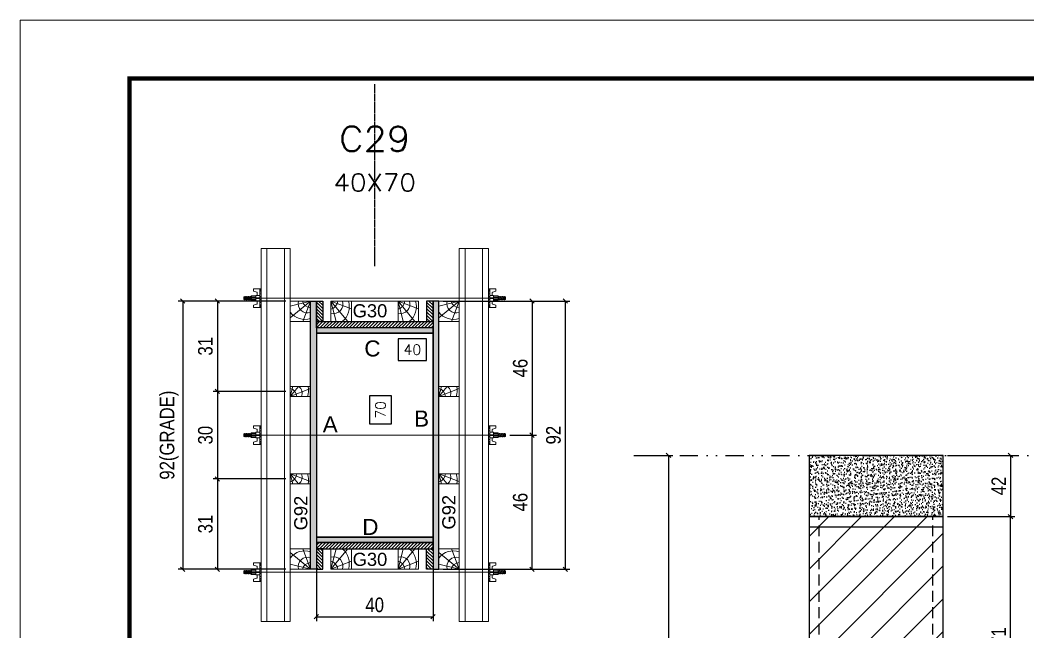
# Model space of a CAD drawing. Extents: x 2949 to 9203, y -16089 to 12527.
# Drawn here: x 6146 to 6837, y 4067 to 4487 of the extents above; entities that cross this region are included whole.
import ezdxf
from ezdxf.enums import TextEntityAlignment as Align

# ---------------------------------------------------------------- set-up
doc = ezdxf.new("R2010")
doc.units = 0
for name, pattern in [('DASHED', [0.75, 0.5, -0.25]), ('DIVIDE2', [0.625, 0.25, -0.125, 0, -0.125, 0, -0.125]), ('HIDDEN', [0.375, 0.25, -0.125])]:
    doc.linetypes.add(name, pattern=pattern)
for name, color, linetype in [('CHAPA', 1, 'Continuous'), ('COTA', 241, 'Continuous'), ('cotas', 4, 'Continuous'), ('MEIO_PONT', 93, 'Continuous'), ('Nível', 160, 'Continuous'), ('Painéis', 200, 'Continuous'), ('SARR_2.2x7', 40, 'Continuous'), ('SARRAFO', 251, 'Continuous'), ('Sarrafo de Pressão', 42, 'HIDDEN'), ('Texto de Titulo', 7, 'Continuous'), ('Texto Qtd Sarr', 242, 'Continuous'), ('TEXTO_GERAL', 7, 'Continuous')]:
    doc.layers.add(name, color=color, linetype=linetype)
for name, color, linetype, lineweight in [('Folhas', 255, 'Continuous', 9), ('Hachura', 251, 'Continuous', 9), ('Madeira', 126, 'Continuous', 18), ('Perfil Metálico', 224, 'Continuous', 18), ('SARRAFO DE PRESSAO', 251, 'DASHED', 9), ('Texto Seção', 7, 'Continuous', 15)]:
    doc.layers.add(name, color=color, linetype=linetype, lineweight=lineweight)
doc.styles.add('ARIAL', font='arial.ttf')
doc.styles.add('COTA TECNICA', font='techl___.ttf', dxfattribs={"height": 10})
doc.styles.add('COTA TECNICA 2X', font='techl___.ttf', dxfattribs={"height": 10})
doc.styles.add('ROMANS', font='romans.shx')
doc.styles.add('SANSSERIF', font='sas_____.pfb')
doc.dimstyles.new('PAINEL', dxfattribs={"dimtxt": 10, "dimasz": 3, "dimexe": 3, "dimexo": 3, "dimgap": 3, "dimtad": 1, "dimdec": 1, "dimzin": 12, "dimdsep": 46, "dimtxsty": 'COTA TECNICA', "dimblk1": 'OBLIQUE', "dimblk2": 'OBLIQUE', "dimsah": 1, "dimcen": 0.9, "dimclrd": 4, "dimclre": 4, "dimclrt": 240, "dimadec": 1, "dimazin": 3, "dimtfac": 1, "dimtdec": 1, "dimtmove": 0, "dimatfit": 3, "dimfxl": 1, "dimtolj": 1, "dimtzin": 12, "dimarcsym": 0})
doc.dimstyles.new('SECAO PILAR', dxfattribs={"dimtxt": 10, "dimasz": 3, "dimexe": 3, "dimexo": 3, "dimgap": 3, "dimtad": 1, "dimdec": 1, "dimlfac": 0.5, "dimzin": 12, "dimdsep": 46, "dimtxsty": 'COTA TECNICA 2X', "dimblk1": 'OBLIQUE', "dimblk2": 'OBLIQUE', "dimsah": 1, "dimcen": 0.9, "dimclrd": 256, "dimclre": 256, "dimclrt": 256, "dimadec": 1, "dimazin": 3, "dimtfac": 1, "dimtdec": 1, "dimtmove": 0, "dimatfit": 3, "dimfxl": 1, "dimtolj": 1, "dimtzin": 12, "dimarcsym": 0})
doc.dimstyles.new('SECÇÃO 2', dxfattribs={"dimtxt": 7, "dimasz": 6, "dimexe": 0.18, "dimexo": 2, "dimgap": -4, "dimtad": 3, "dimdec": 1, "dimlfac": 0.5, "dimzin": 12, "dimdsep": 46, "dimtxsty": 'ROMANS', "dimblk": 'ARCHTICK', "dimcen": 0.09, "dimse1": 1, "dimse2": 1, "dimsd1": 1, "dimsd2": 1, "dimclrd": 180, "dimclre": 5, "dimclrt": 1, "dimadec": 0, "dimazin": 3, "dimtfac": 1, "dimtdec": 1, "dimtofl": 0, "dimtmove": 0, "dimatfit": 3, "dimldrblk": 'ARCHTICK', "dimfxl": 1, "dimtolj": 1, "dimtzin": 0, "dimarcsym": 0})

# ---------------------------------------------------------------- blocks, each defined once
blk = doc.blocks.new('9999999999')
at = {"layer": 'Folhas'}
blk.add_lwpolyline([(98138.98, 34190.21), (99623.98, 34190.21), (99623.98, 35240.21), (98138.98, 35240.21)], close=True, dxfattribs=at)
at = {"layer": 'Folhas', "color": 30, "const_width": 3}
blk.add_lwpolyline([(98213.98, 34230.21), (99583.98, 34230.21), (99583.98, 35200.21), (98213.98, 35200.21)], close=True, dxfattribs=at)
blk = doc.blocks.new('*D1139')
at = {"layer": 'COTA', "color": 180, "lineweight": -2, "transparency": 16777216}
for p, q in [((6400.84, 4228.92), (6385.84, 4228.92)), ((6385.84, 4228.92), (6385.84, 4209.59)), ((6400.84, 4209.59), (6400.84, 4228.92)), ((6385.84, 4209.59), (6400.84, 4209.59))]:
    blk.add_line(p, q, dxfattribs=at)
at = {"layer": 'Defpoints', "color": 0, "transparency": 16777216}
for p in [(6349.33, 4271.89), (6349.33, 4131.89), (6404.84, 4131.89)]:
    blk.add_point(p, dxfattribs=at)
at = {"layer": 'COTA', "color": 1, "transparency": 16777216, "insert": (6393.34, 4219.26), "char_height": 7, "attachment_point": 5, "rotation": 90, "style": 'ROMANS'}
blk.add_mtext('\\A1;70', dxfattribs=at)
blk = doc.blocks.new('_ArchTick')
at = {"color": 0, "linetype": 'ByBlock', "const_width": 0.15}
blk.add_lwpolyline([(-0.5, -0.5), (0.5, 0.5)], dxfattribs=at)
blk = doc.blocks.new('_Oblique')
at = {"color": 0, "linetype": 'ByBlock', "lineweight": -2}
blk.add_line((-0.5, -0.5), (0.5, 0.5), dxfattribs=at)
blk = doc.blocks.new('*D1140')
at = {"layer": 'COTA', "lineweight": -2, "transparency": 16777216}
for p, q in [((6436.33, 4293.89), (6523.1, 4293.89)), ((6520.1, 4293.89), (6520.1, 4109.89)), ((6436.33, 4109.89), (6523.1, 4109.89))]:
    blk.add_line(p, q, dxfattribs=at)
at = {"layer": 'Defpoints', "color": 0, "transparency": 16777216}
for p in [(6433.33, 4293.89), (6433.33, 4109.89), (6520.1, 4109.89)]:
    blk.add_point(p, dxfattribs=at)
at = {"layer": 'COTA', "lineweight": -2, "transparency": 16777216, "xscale": 3, "yscale": 3, "zscale": 3}
for p, rotation in [((6520.1, 4293.89), 90), ((6520.1, 4109.89), 270)]:
    blk.add_blockref('_Oblique', p, dxfattribs=dict(at, rotation=rotation))
at = {"layer": 'COTA', "transparency": 16777216, "insert": (6512.02, 4201.89), "char_height": 10, "attachment_point": 5, "rotation": 90, "style": 'COTA TECNICA 2X'}
blk.add_mtext('\\A1;92', dxfattribs=at)
blk = doc.blocks.new('*D1141')
at = {"layer": 'COTA', "lineweight": -2, "transparency": 16777216}
for p, q in [((6470.33, 4293.89), (6500.33, 4293.89)), ((6497.33, 4293.89), (6497.33, 4201.89)), ((6482.13, 4201.89), (6500.33, 4201.89))]:
    blk.add_line(p, q, dxfattribs=at)
at = {"layer": 'Defpoints', "color": 0, "transparency": 16777216}
for p in [(6467.33, 4293.89), (6479.13, 4201.89), (6497.33, 4201.89)]:
    blk.add_point(p, dxfattribs=at)
at = {"layer": 'COTA', "lineweight": -2, "transparency": 16777216, "xscale": 3, "yscale": 3, "zscale": 3}
for p, rotation in [((6497.33, 4293.89), 90), ((6497.33, 4201.89), 270)]:
    blk.add_blockref('_Oblique', p, dxfattribs=dict(at, rotation=rotation))
at = {"layer": 'COTA', "transparency": 16777216, "insert": (6489.23, 4247.89), "char_height": 10, "attachment_point": 5, "rotation": 90, "style": 'COTA TECNICA 2X'}
blk.add_mtext('\\A1;46', dxfattribs=at)
blk = doc.blocks.new('*D1142')
at = {"layer": 'COTA', "lineweight": -2, "transparency": 16777216}
for p, q in [((6482.13, 4201.89), (6500.33, 4201.89)), ((6497.33, 4109.89), (6497.33, 4201.89)), ((6470.33, 4109.89), (6500.33, 4109.89))]:
    blk.add_line(p, q, dxfattribs=at)
at = {"layer": 'Defpoints', "color": 0, "transparency": 16777216}
for p in [(6479.13, 4201.89), (6497.33, 4201.89), (6467.33, 4109.89)]:
    blk.add_point(p, dxfattribs=at)
at = {"layer": 'COTA', "lineweight": -2, "transparency": 16777216, "xscale": 3, "yscale": 3, "zscale": 3}
for p, rotation in [((6497.33, 4201.89), 90), ((6497.33, 4109.89), 270)]:
    blk.add_blockref('_Oblique', p, dxfattribs=dict(at, rotation=rotation))
at = {"layer": 'COTA', "transparency": 16777216, "insert": (6489.23, 4155.89), "char_height": 10, "attachment_point": 5, "rotation": 90, "style": 'COTA TECNICA 2X'}
blk.add_mtext('\\A1;46', dxfattribs=at)
blk = doc.blocks.new('*D1143')
at = {"layer": 'COTA', "color": 180, "lineweight": -2, "transparency": 16777216}
for p, q in [((6424.83, 4268.09), (6405.5, 4268.09)), ((6405.5, 4268.09), (6405.5, 4253.09)), ((6424.83, 4253.09), (6424.83, 4268.09)), ((6405.5, 4253.09), (6424.83, 4253.09))]:
    blk.add_line(p, q, dxfattribs=at)
at = {"layer": 'Defpoints', "color": 0, "transparency": 16777216}
for p in [(6349.33, 4271.89), (6429.33, 4271.89), (6429.33, 4249.09)]:
    blk.add_point(p, dxfattribs=at)
at = {"layer": 'COTA', "color": 1, "transparency": 16777216, "insert": (6415.16, 4260.59), "char_height": 7, "attachment_point": 5, "style": 'ROMANS'}
blk.add_mtext('\\A1;40', dxfattribs=at)
blk = doc.blocks.new('titulo1')
at = {"layer": 'Defpoints', "color": 252, "linetype": 'HIDDEN', "ltscale": 2}
blk.add_line((0, 0), (0, 125), dxfattribs=at)
at = {"layer": 'Defpoints', "style": 'ROMANS', "oblique": 15}
blk.add_attdef('FOLHA', text='', height=10, dxfattribs=at).set_placement((0, 15.58), align=Align.MIDDLE_CENTER)
at = {"layer": 'Texto Qtd Sarr', "color": 3, "style": 'ROMANS', "oblique": 15}
for tag, height, p in [('TITULO', 17, (0, 71.45)), ('SEÇÃO', 12, (0, 41.55))]:
    blk.add_attdef(tag, text='', height=height, dxfattribs=at).set_placement(p, align=Align.MIDDLE_CENTER)
blk = doc.blocks.new('PONTALETE')
at = {"layer": 'Madeira'}
for q in [(2.71, 7), (7, 5.76), (7, 1.74)]:
    blk.add_line((0, 0), q, dxfattribs=at)
blk.add_lwpolyline([(0, 0), (7, 0), (7, 7), (0, 7)], close=True, dxfattribs=at)
for centre, radius, start, end in [((2.04, 0.06), 6.23, 37.2818, 109.0913), ((1.09, 0.9), 3.19, 343.603, 109.9847), ((-0.21, -0.78), 3.09, 14.6322, 86.0383)]:
    blk.add_arc(centre, radius, start, end, dxfattribs=at)
blk = doc.blocks.new('*D1144')
at = {"layer": 'COTA', "lineweight": -2, "transparency": 16777216}
for p, q in [((6328.33, 4293.89), (6254.55, 4293.89)), ((6257.55, 4293.89), (6257.55, 4109.89)), ((6328.33, 4109.89), (6254.55, 4109.89))]:
    blk.add_line(p, q, dxfattribs=at)
at = {"layer": 'Defpoints', "color": 0, "transparency": 16777216}
for p in [(6331.33, 4293.89), (6257.55, 4109.89), (6331.33, 4109.89)]:
    blk.add_point(p, dxfattribs=at)
at = {"layer": 'COTA', "lineweight": -2, "transparency": 16777216, "xscale": 3, "yscale": 3, "zscale": 3}
for p, rotation in [((6257.55, 4293.89), 90), ((6257.55, 4109.89), 270)]:
    blk.add_blockref('_Oblique', p, dxfattribs=dict(at, rotation=rotation))
at = {"layer": 'COTA', "transparency": 16777216, "insert": (6248.33, 4201.89), "char_height": 10, "attachment_point": 5, "rotation": 90, "style": 'COTA TECNICA 2X'}
blk.add_mtext('\\A1;92(GRADE)', dxfattribs=at)
blk = doc.blocks.new('MEIO PONTALETE')
at = {"layer": 'Madeira'}
for q in [(2.71, 7), (3.5, 2.88), (3.5, 0.87)]:
    blk.add_line((0, 0), q, dxfattribs=at)
blk.add_lwpolyline([(0, 0), (3.5, 0), (3.5, 7), (0, 7)], close=True, dxfattribs=at)
for centre, radius, start, end in [((2.04, 0.06), 6.23, 76.4499, 109.0913), ((1.09, 0.9), 3.19, 40.9063, 109.9847), ((-0.21, -0.78), 3.09, 14.6322, 86.0383)]:
    blk.add_arc(centre, radius, start, end, dxfattribs=at)
blk = doc.blocks.new('*D1145')
at = {"layer": 'COTA', "lineweight": -2, "transparency": 16777216}
for p, q in [((6328.33, 4171.89), (6278.39, 4171.89)), ((6281.39, 4171.89), (6281.39, 4109.89)), ((6328.33, 4109.89), (6278.39, 4109.89))]:
    blk.add_line(p, q, dxfattribs=at)
at = {"layer": 'Defpoints', "color": 0, "transparency": 16777216}
for p in [(6331.33, 4171.89), (6281.39, 4109.89), (6331.33, 4109.89)]:
    blk.add_point(p, dxfattribs=at)
at = {"layer": 'COTA', "lineweight": -2, "transparency": 16777216, "xscale": 3, "yscale": 3, "zscale": 3}
for p, rotation in [((6281.39, 4171.89), 90), ((6281.39, 4109.89), 270)]:
    blk.add_blockref('_Oblique', p, dxfattribs=dict(at, rotation=rotation))
at = {"layer": 'COTA', "transparency": 16777216, "insert": (6273.17, 4140.89), "char_height": 10, "attachment_point": 5, "rotation": 90, "style": 'COTA TECNICA 2X'}
blk.add_mtext('\\A1;31', dxfattribs=at)
blk = doc.blocks.new('C')
at = {"layer": 'Hachura', "color": 0}
for p, q in [((0, 3.22), (0, -3.22)), ((0.45, 3.22), (0, 3.22)), ((0.46, 3.16), (0, 3.16)), ((0.46, 3.05), (0, 3.05)), ((0.46, 2.88), (0, 2.88)), ((0, 2.75), (0, -1.16)), ((0.46, 2.65), (0, 2.65)), ((0.46, 2.23), (0, 2.23)), ((0.46, 1.51), (0, 1.51)), ((0.39, 0.49), (0.17, 0.49)), ((0.45, -3.23), (0.45, 3.22)), ((0.45, 3.22), (2.58, 3.22)), ((1.74, 0.97), (0.45, 0.97)), ((1.45, 0.1), (0.45, 0.1)), ((1.35, 1.94), (1.35, 0.96)), ((2.58, 2.39), (1.47, 2.09)), ((1.74, -0.97), (1.74, 0.97)), ((1.74, 0.97), (1.74, 0.84)), ((1.74, 0.97), (1.74, 0.84)), ((1.74, 0.84), (3.35, 0.84)), ((3.35, 0.45), (1.74, 0.45)), ((2.58, 3.22), (2.58, 2.39)), ((3.32, 0.84), (3.32, -0.84)), ((3.35, 0.84), (3.35, -0.84)), ((3.68, 0.45), (3.35, 0.45)), ((3.84, -0.52), (3.35, 0.45)), ((3.35, 0.06), (3.67, -0.57)), ((3.68, 0.45), (4.16, -0.52)), ((3.72, 0.5), (4.25, -0.57)), ((4.37, -0.55), (3.83, 0.53)), ((4.15, 0.45), (3.93, 0.45)), ((4.42, -0.52), (3.93, 0.45)), ((4.15, 0.45), (4.26, 0.45)), ((4.26, 0.45), (4.74, -0.52)), ((4.3, 0.5), (4.83, -0.57)), ((4.95, -0.55), (4.41, 0.53)), ((4.51, 0.45), (4.84, 0.45)), ((5, -0.52), (4.51, 0.45)), ((4.84, 0.45), (5.32, -0.52)), ((4.88, 0.5), (5.41, -0.57)), ((5.53, -0.55), (4.99, 0.53)), ((5.58, -0.52), (5.09, 0.45)), ((5.42, 0.45), (5.09, 0.45)), ((5.58, -0.52), (5.09, 0.45)), ((5.42, 0.45), (5.74, -0.19)), ((5.46, 0.5), (5.74, -0.07)), ((5.74, 0.19), (5.57, 0.53)), ((5.74, 0.32), (5.68, 0.45)), ((5.68, 0.45), (5.74, 0.45)), ((5.74, 0.45), (5.9, 0.29)), ((5.74, 0.45), (5.74, -0.52)), ((5.9, -0.36), (5.9, 0.29)), ((0.45, 0), (0, 0)), ((0.46, -1.52), (0, -1.52)), ((0.46, -2.23), (0, -2.23)), ((0.46, -2.65), (0, -2.65)), ((0.46, -2.88), (0, -2.88)), ((0.46, -3.05), (0, -3.05)), ((0.46, -3.16), (0, -3.16)), ((0, -3.22), (2.57, -3.22)), ((0.08, -0.48), (0.29, -0.48)), ((0.29, -0.48), (0.4, -0.48)), ((0.45, 0), (0.45, -0.97)), ((0.45, -0.16), (1.45, -0.16)), ((0.45, -0.65), (0.45, -0.32)), ((0.45, -3.23), (0.45, -0.65)), ((0.45, -0.97), (1.74, -0.97)), ((1.35, -1.94), (1.35, -0.97)), ((2.58, -2.39), (1.47, -2.1)), ((3.35, -0.32), (1.74, -0.32)), ((3.35, -0.84), (1.74, -0.84)), ((2.58, -3.23), (2.58, -2.39)), ((3.35, -0.07), (3.58, -0.52)), ((3.35, -0.52), (3.58, -0.52)), ((3.84, -0.52), (4.16, -0.52)), ((4.42, -0.52), (4.74, -0.52)), ((4.63, -0.52), (4.74, -0.52)), ((5, -0.52), (5.32, -0.52)), ((5.58, -0.52), (5.74, -0.52)), ((5.74, -0.52), (5.9, -0.36)), ((5.74, -0.52), (5.74, -0.52))]:
    blk.add_line(p, q, dxfattribs=at)
for centre, radius, start, end in [((1.52, 1.94), 0.161, 104.7436, 180), ((1.44, -0.03), 0.129, 272.695, 87.305), ((3.81, 0.39), 0.143, 25.5688, 154.4312), ((4.39, 0.39), 0.143, 25.5688, 154.4312), ((4.97, 0.39), 0.143, 25.5688, 154.4312), ((5.55, 0.39), 0.143, 25.5688, 154.4312), ((0.17, -0.37), 0.174, 221.744, 317.8592), ((1.52, -1.94), 0.161, 180, 255.2564), ((3.71, -0.4), 0.174, 222.1408, 318.256), ((4.29, -0.4), 0.174, 222.1408, 318.256), ((4.87, -0.4), 0.174, 222.1408, 318.256), ((5.45, -0.4), 0.174, 222.1408, 318.256), ((5.61, -0.4), 0.174, 317.8592, 318.256)]:
    blk.add_arc(centre, radius, start, end, dxfattribs=at)
blk = doc.blocks.new('*D1146')
at = {"layer": 'COTA', "lineweight": -2, "transparency": 16777216}
for p, q in [((6328.33, 4293.89), (6278.39, 4293.89)), ((6281.39, 4293.89), (6281.39, 4231.89)), ((6328.33, 4231.89), (6278.39, 4231.89))]:
    blk.add_line(p, q, dxfattribs=at)
at = {"layer": 'Defpoints', "color": 0, "transparency": 16777216}
for p in [(6331.33, 4293.89), (6281.39, 4231.89), (6331.33, 4231.89)]:
    blk.add_point(p, dxfattribs=at)
at = {"layer": 'COTA', "lineweight": -2, "transparency": 16777216, "xscale": 3, "yscale": 3, "zscale": 3}
for p, rotation in [((6281.39, 4293.89), 90), ((6281.39, 4231.89), 270)]:
    blk.add_blockref('_Oblique', p, dxfattribs=dict(at, rotation=rotation))
at = {"layer": 'COTA', "transparency": 16777216, "insert": (6273.17, 4262.89), "char_height": 10, "attachment_point": 5, "rotation": 90, "style": 'COTA TECNICA 2X'}
blk.add_mtext('\\A1;31', dxfattribs=at)
blk = doc.blocks.new('*D1147')
at = {"layer": 'COTA', "lineweight": -2, "transparency": 16777216}
for p, q in [((6328.33, 4231.89), (6278.39, 4231.89)), ((6281.39, 4231.89), (6281.39, 4171.89)), ((6328.33, 4171.89), (6278.39, 4171.89))]:
    blk.add_line(p, q, dxfattribs=at)
at = {"layer": 'Defpoints', "color": 0, "transparency": 16777216}
for p in [(6331.33, 4231.89), (6281.39, 4171.89), (6331.33, 4171.89)]:
    blk.add_point(p, dxfattribs=at)
at = {"layer": 'COTA', "lineweight": -2, "transparency": 16777216, "xscale": 3, "yscale": 3, "zscale": 3}
for p, rotation in [((6281.39, 4231.89), 90), ((6281.39, 4171.89), 270)]:
    blk.add_blockref('_Oblique', p, dxfattribs=dict(at, rotation=rotation))
at = {"layer": 'COTA', "transparency": 16777216, "insert": (6273.17, 4201.89), "char_height": 10, "attachment_point": 5, "rotation": 90, "style": 'COTA TECNICA 2X'}
blk.add_mtext('\\A1;30', dxfattribs=at)
blk = doc.blocks.new('*D1177')
at = {"layer": 'COTA', "lineweight": -2, "transparency": 16777216}
for p, q in [((6349.33, 4125.29), (6349.33, 4074.25)), ((6429.33, 4125.29), (6429.33, 4074.25)), ((6349.33, 4077.25), (6429.33, 4077.25))]:
    blk.add_line(p, q, dxfattribs=at)
at = {"layer": 'Defpoints', "color": 0, "transparency": 16777216}
for p in [(6349.33, 4128.29), (6429.33, 4128.29), (6429.33, 4077.25)]:
    blk.add_point(p, dxfattribs=at)
at = {"layer": 'COTA', "lineweight": -2, "transparency": 16777216, "xscale": 3, "yscale": 3, "zscale": 3, "rotation": 180}
blk.add_blockref('_Oblique', (6349.33, 4077.25), dxfattribs=at)
at = {"layer": 'COTA', "lineweight": -2, "transparency": 16777216, "xscale": 3, "yscale": 3, "zscale": 3}
blk.add_blockref('_Oblique', (6429.33, 4077.25), dxfattribs=at)
at = {"layer": 'COTA', "transparency": 16777216, "insert": (6389.33, 4085.35), "char_height": 10, "attachment_point": 5, "style": 'COTA TECNICA 2X'}
blk.add_mtext('\\A1;40', dxfattribs=at)
blk = doc.blocks.new('*D1167')
at = {"layer": 'cotas', "color": 4, "linetype": 'ByBlock', "lineweight": -2, "transparency": 16777216}
for p, q in [((6570.19, 4187.99), (6593.91, 4187.99)), ((6590.91, 4187.99), (6590.91, 3827.99)), ((6570.19, 3827.99), (6593.91, 3827.99))]:
    blk.add_line(p, q, dxfattribs=at)
at = {"layer": 'Defpoints', "color": 0, "linetype": 'ByBlock', "transparency": 16777216}
for p in [(6567.19, 4187.99), (6567.19, 3827.99), (6590.91, 3827.99)]:
    blk.add_point(p, dxfattribs=at)
at = {"layer": 'cotas', "color": 4, "linetype": 'ByBlock', "lineweight": -2, "transparency": 16777216, "xscale": 3, "yscale": 3, "zscale": 3}
for p, rotation in [((6590.91, 4187.99), 90), ((6590.91, 3827.99), 270)]:
    blk.add_blockref('_Oblique', p, dxfattribs=dict(at, rotation=rotation))
at = {"layer": 'cotas', "color": 240, "linetype": 'ByBlock', "transparency": 16777216, "insert": (6582.69, 4020.52), "char_height": 10, "attachment_point": 5, "rotation": 90, "style": 'COTA TECNICA'}
blk.add_mtext('\\A1;360', dxfattribs=at)
blk = doc.blocks.new('*D1121')
at = {"layer": 'COTA', "color": 4, "linetype": 'ByBlock', "lineweight": -2, "transparency": 16777216}
for p, q in [((6782.36, 4145.99), (6828.6, 4145.99)), ((6825.6, 3974.99), (6825.6, 4145.99)), ((6782.36, 3974.99), (6828.6, 3974.99))]:
    blk.add_line(p, q, dxfattribs=at)
at = {"layer": 'Defpoints', "color": 0, "linetype": 'ByBlock', "transparency": 16777216}
for p in [(6779.36, 4145.99), (6825.6, 4145.99), (6779.36, 3974.99)]:
    blk.add_point(p, dxfattribs=at)
at = {"layer": 'COTA', "color": 4, "linetype": 'ByBlock', "lineweight": -2, "transparency": 16777216, "xscale": 3, "yscale": 3, "zscale": 3}
for p, rotation in [((6825.6, 4145.99), 90), ((6825.6, 3974.99), 270)]:
    blk.add_blockref('_Oblique', p, dxfattribs=dict(at, rotation=rotation))
at = {"layer": 'COTA', "color": 240, "linetype": 'ByBlock', "transparency": 16777216, "insert": (6817.53, 4060.49), "char_height": 10, "attachment_point": 5, "rotation": 90, "style": 'COTA TECNICA'}
blk.add_mtext('\\A1;171', dxfattribs=at)
blk = doc.blocks.new('*D1122')
at = {"layer": 'COTA', "color": 4, "linetype": 'ByBlock', "lineweight": -2, "transparency": 16777216}
for p, q in [((6782.36, 4187.99), (6828.6, 4187.99)), ((6825.6, 4187.99), (6825.6, 4145.99)), ((6782.36, 4145.99), (6828.6, 4145.99))]:
    blk.add_line(p, q, dxfattribs=at)
at = {"layer": 'Defpoints', "color": 0, "linetype": 'ByBlock', "transparency": 16777216}
for p in [(6779.36, 4187.99), (6779.36, 4145.99), (6825.6, 4145.99)]:
    blk.add_point(p, dxfattribs=at)
at = {"layer": 'COTA', "color": 4, "linetype": 'ByBlock', "lineweight": -2, "transparency": 16777216, "xscale": 3, "yscale": 3, "zscale": 3}
for p, rotation in [((6825.6, 4187.99), 90), ((6825.6, 4145.99), 270)]:
    blk.add_blockref('_Oblique', p, dxfattribs=dict(at, rotation=rotation))
at = {"layer": 'COTA', "color": 240, "linetype": 'ByBlock', "transparency": 16777216, "insert": (6817.53, 4166.99), "char_height": 10, "attachment_point": 5, "rotation": 90, "style": 'COTA TECNICA'}
blk.add_mtext('\\A1;42', dxfattribs=at)

msp = doc.modelspace()

# ---------------------------------------------------------------- hatches: boundary and pattern name
at = {"layer": 'COTA', "linetype": 'ByBlock'}
h = msp.add_hatch(dxfattribs=at)
h.set_pattern_fill('AR-CONC', color=256, scale=0.03)
h.set_pattern_definition([(50, (-122888.4665, -21541.8954), (5.46554007, -0.47817257), [0.5715, -6.2865]), (355, (-122888.4665, -21541.8954), (-1.05730264, 5.73170536), [0.4572, -5.02921753]), (100.4514447, (-122888.011, -21541.935), (4.40823741, 5.25353256), [0.48570026, -5.34270734]), (46.1842, (-122888.4665, -21540.3714), (8.13237123, -1.26126984), [0.85725, -9.42975]), (96.6355576, (-122887.789, -21540.4765), (7.122124, 7.42278374), [0.7285507, -8.01406824]), (351.184151, (-122888.4665, -21540.371), (7.122124, 7.42278374), [0.685799, -7.54379196]), (21, (-122887.7045, -21540.7524), (4.54843174, -3.06795595), [0.5715, -6.2865]), (326, (-122887.7045, -21540.7524), (1.85406085, 5.52563898), [0.4572, -5.0292]), (71.451445, (-122887.3255, -21541.008), (6.40249258, 2.45768307), [0.48570026, -5.34269813]), (37.5, (-122888.4665, -21541.8954), (0.092658098, 2.536651166), [0, -4.96824, 0, -5.1054, 0, -5.04825]), (7.5, (-122888.4665, -21541.8954), (2.004589875, 3.005417245), [0, -2.91084, 0, -4.85394, 0, -1.92405]), (327.5, (-122890.1658, -21541.8954), (4.067717855, -0.17186232), [0, -1.905, 0, -5.9436, 0, -7.8867]), (317.5, (-122890.9278, -21541.8954), (4.44387544, 0.76279473), [0, -2.4765, 0, -3.94716, 0, -5.6007])])
h.paths.add_polyline_path([(6779.36, 4145.99), (6779.36, 4187.99), (6687.36, 4187.99), (6687.36, 4145.99)])
at = {"layer": 'Hachura'}
h = msp.add_hatch(color=256, dxfattribs=at)
h.dxf.hatch_style = 1
h.paths.add_polyline_path([(6349.33, 4109.89), (6345.33, 4109.89), (6345.33, 4293.89), (6349.33, 4293.89)])
h = msp.add_hatch(color=256, dxfattribs=at)
h.dxf.hatch_style = 1
h.paths.add_polyline_path([(6349.33, 4109.89), (6345.33, 4109.89), (6345.33, 4293.89), (6349.33, 4293.89)])
h = msp.add_hatch(dxfattribs=at)
h.set_pattern_fill('ANSI31', color=256, scale=0.5, angle=90, style=0)
h.set_pattern_definition([(135, (-16542.0793, 13417.8389), (-1.12253202, -1.12253202), [])])
h.paths.add_polyline_path([(6349.33, 4279.89), (6353.73, 4279.89), (6353.73, 4293.89), (6349.33, 4293.89)])
h = msp.add_hatch(dxfattribs=at)
h.set_pattern_fill('ANSI31', color=256, scale=0.5, angle=90, style=0)
h.set_pattern_definition([(135, (-16500.0793, 13417.8389), (-1.12253202, -1.12253202), [])])
h.paths.add_polyline_path([(6429.33, 4279.89), (6424.93, 4279.89), (6424.93, 4293.89), (6429.33, 4293.89)])
h = msp.add_hatch(color=256, dxfattribs=at)
h.dxf.hatch_style = 1
h.paths.add_polyline_path([(6429.33, 4109.89), (6433.33, 4109.89), (6433.33, 4293.89), (6429.33, 4293.89)])
h = msp.add_hatch(color=256, dxfattribs=at)
h.dxf.hatch_style = 1
h.paths.add_polyline_path([(6429.33, 4109.89), (6433.33, 4109.89), (6433.33, 4293.89), (6429.33, 4293.89)])
h = msp.add_hatch(dxfattribs=at)
h.set_pattern_fill('ANSI31', color=256, scale=0.5, style=0)
h.set_pattern_definition([(45, (15523.2807, 27204.8952), (-1.12253202, 1.12253202), [])])
h.paths.add_polyline_path([(6429.33, 4275.49), (6429.33, 4279.89), (6349.33, 4279.89), (6349.33, 4275.49)])
h = msp.add_hatch(color=256, dxfattribs=at)
h.dxf.hatch_style = 1
h.paths.add_polyline_path([(6349.33, 4275.49), (6349.33, 4271.89), (6429.33, 4271.89), (6429.33, 4275.49)])
h = msp.add_hatch(color=256, dxfattribs=at)
h.dxf.hatch_style = 1
h.paths.add_polyline_path([(6349.33, 4275.49), (6349.33, 4271.89), (6429.33, 4271.89), (6429.33, 4275.49)])
at = {"layer": 'Hachura', "linetype": 'ByBlock'}
h = msp.add_hatch(dxfattribs=at)
h.set_pattern_fill('ANSI31', color=256, scale=5)
h.set_pattern_definition([(45, (-122888.467, -21541.895), (-11.2253202, 11.2253202), [])])
h.paths.add_polyline_path([(6779.36, 4145.99), (6687.36, 4145.99), (6687.36, 3974.99), (6779.36, 3974.99)])
at = {"layer": 'Hachura'}
h = msp.add_hatch(color=256, dxfattribs=at)
h.dxf.hatch_style = 1
h.paths.add_polyline_path([(6349.33, 4131.89), (6349.33, 4128.29), (6429.33, 4128.29), (6429.33, 4131.89)])
h = msp.add_hatch(color=256, dxfattribs=at)
h.dxf.hatch_style = 1
h.paths.add_polyline_path([(6349.33, 4131.89), (6349.33, 4128.29), (6429.33, 4128.29), (6429.33, 4131.89)])
h = msp.add_hatch(dxfattribs=at)
h.set_pattern_fill('ANSI31', color=256, scale=0.5, style=0)
h.set_pattern_definition([(45, (15523.2807, 27230.8952), (-1.12253202, 1.12253202), [])])
h.paths.add_polyline_path([(6429.33, 4128.29), (6429.33, 4123.89), (6349.33, 4123.89), (6349.33, 4128.29)])
h = msp.add_hatch(dxfattribs=at)
h.set_pattern_fill('ANSI31', color=256, scale=0.5, angle=90, style=0)
h.set_pattern_definition([(135, (-16542.0793, 13612.8389), (-1.12253202, -1.12253202), [])])
h.paths.add_polyline_path([(6349.33, 4123.89), (6353.73, 4123.89), (6353.73, 4109.89), (6349.33, 4109.89)])
h = msp.add_hatch(dxfattribs=at)
h.set_pattern_fill('ANSI31', color=256, scale=0.5, angle=90, style=0)
h.set_pattern_definition([(135, (-16500.0793, 13612.8389), (-1.12253202, -1.12253202), [])])
h.paths.add_polyline_path([(6429.33, 4123.89), (6424.93, 4123.89), (6424.93, 4109.89), (6429.33, 4109.89)])

# ---------------------------------------------------------------- linework, layer by layer
at = {"layer": 'CHAPA'}
for points in [[(6349.33, 4109.89), (6345.33, 4109.89), (6345.33, 4293.89), (6349.33, 4293.89)], [(6349.33, 4109.89), (6345.33, 4109.89), (6345.33, 4293.89), (6349.33, 4293.89)], [(6429.33, 4109.89), (6433.33, 4109.89), (6433.33, 4293.89), (6429.33, 4293.89)], [(6429.33, 4109.89), (6433.33, 4109.89), (6433.33, 4293.89), (6429.33, 4293.89)], [(6349.33, 4275.49), (6349.33, 4271.89), (6429.33, 4271.89), (6429.33, 4275.49)], [(6349.33, 4275.49), (6349.33, 4271.89), (6429.33, 4271.89), (6429.33, 4275.49)], [(6349.33, 4131.89), (6349.33, 4128.29), (6429.33, 4128.29), (6429.33, 4131.89)], [(6349.33, 4131.89), (6349.33, 4128.29), (6429.33, 4128.29), (6429.33, 4131.89)]]:
    msp.add_lwpolyline(points, close=True, dxfattribs=at)
at = {"layer": 'COTA', "linetype": 'ByBlock'}
msp.add_lwpolyline([(6687.36, 4145.99), (6779.36, 4145.99), (6779.36, 4187.99), (6687.36, 4187.99)], close=True, dxfattribs=at)
at = {"layer": 'Hachura'}
for p, q in [((6300.53, 4295.89), (6474.33, 4295.9)), ((6300.53, 4201.89), (6474.33, 4201.88)), ((6300.53, 4107.89), (6474.33, 4107.88))]:
    msp.add_line(p, q, dxfattribs=at)
at = {"layer": 'Madeira'}
for points in [[(6345.33, 4109.89), (6331.33, 4109.89), (6331.33, 4293.89), (6345.33, 4293.89)], [(6359.33, 4293.89), (6359.33, 4279.89), (6419.33, 4279.89), (6419.33, 4293.89)], [(6433.33, 4109.89), (6447.33, 4109.89), (6447.33, 4293.89), (6433.33, 4293.89)], [(6359.33, 4109.89), (6359.33, 4123.89), (6419.33, 4123.89), (6419.33, 4109.89)]]:
    msp.add_lwpolyline(points, close=True, dxfattribs=at)
at = {"layer": 'Nível', "color": 4, "linetype": 'DIVIDE2', "ltscale": 50}
msp.add_line((6567.19, 4187.99), (7577.53, 4187.99), dxfattribs=at)
at = {"layer": 'Painéis'}
msp.add_line((6779.36, 4145.99), (6687.36, 4145.99), dxfattribs=at)
for points in [[(6429.33, 4271.89), (6349.33, 4271.89), (6349.33, 4131.89), (6429.33, 4131.89)], [(6687.36, 3974.99), (6779.36, 3974.99), (6779.36, 4145.99), (6687.36, 4145.99)]]:
    msp.add_lwpolyline(points, close=True, dxfattribs=at)
at = {"layer": 'Perfil Metálico'}
for points in [[(6311.33, 4073.89), (6331.33, 4073.89), (6331.33, 4329.89), (6311.33, 4329.89)], [(6327.33, 4329.89), (6315.33, 4329.89), (6315.33, 4073.89), (6327.33, 4073.89)], [(6467.33, 4073.89), (6447.33, 4073.89), (6447.33, 4329.89), (6467.33, 4329.89)], [(6451.33, 4329.89), (6463.33, 4329.89), (6463.33, 4073.89), (6451.33, 4073.89)]]:
    msp.add_lwpolyline(points, close=True, dxfattribs=at)
at = {"layer": 'SARR_2.2x7'}
msp.add_line((6687.36, 4138.99), (6779.36, 4138.99), dxfattribs=at)
at = {"layer": 'SARRAFO'}
for points in [[(6353.73, 4293.89), (6353.73, 4279.89), (6349.33, 4279.89), (6349.33, 4293.89)], [(6424.93, 4293.89), (6424.93, 4279.89), (6429.33, 4279.89), (6429.33, 4293.89)], [(6349.33, 4279.89), (6429.33, 4279.89), (6429.33, 4275.49), (6349.33, 4275.49)], [(6349.33, 4123.89), (6429.33, 4123.89), (6429.33, 4128.29), (6349.33, 4128.29)], [(6353.73, 4109.89), (6353.73, 4123.89), (6349.33, 4123.89), (6349.33, 4109.89)], [(6424.93, 4109.89), (6424.93, 4123.89), (6429.33, 4123.89), (6429.33, 4109.89)]]:
    msp.add_lwpolyline(points, close=True, dxfattribs=at)
at = {"layer": 'Sarrafo de Pressão', "ltscale": 30}
for p, q in [((6694.36, 3974.99), (6694.36, 4145.99)), ((6772.36, 3974.99), (6772.36, 4145.99))]:
    msp.add_line(p, q, dxfattribs=at)

# ---------------------------------------------------------------- block references
at = {"layer": 'Hachura', "linetype": 'Continuous', "yscale": 2, "zscale": 2, "rotation": 180}
for p, xscale in [((6311.33, 4295.89), 2), ((6467.33, 4295.89), -2)]:
    msp.add_blockref('C', p, dxfattribs=dict(at, xscale=xscale))
at = {"layer": 'Hachura', "linetype": 'Continuous', "yscale": 2, "zscale": 2}
for p, xscale in [((6311.33, 4201.89), -2), ((6467.33, 4201.89), 2), ((6311.33, 4107.89), -2), ((6467.33, 4107.89), 2)]:
    msp.add_blockref('C', p, dxfattribs=dict(at, xscale=xscale))
at = {"layer": 'MEIO_PONT'}
for name, p, xscale, yscale, zscale, rotation in [('PONTALETE', (6345.33, 4293.89), 2, 2, 2, 180), ('PONTALETE', (6359.33, 4293.89), 2, 2, 2, 270), ('PONTALETE', (6405.33, 4293.89), 2, 2, 2, 270), ('PONTALETE', (6447.33, 4293.89), 2, 2, 2, 180), ('MEIO PONTALETE', (6331.33, 4228.39), -1.999999997962732, 1.999999997962732, 1.999999997962732, 270), ('MEIO PONTALETE', (6433.33, 4228.39), -1.999999997962732, 1.999999997962732, 1.999999997962732, 270), ('MEIO PONTALETE', (6331.33, 4175.39), 1.999999997962732, 1.999999997962732, 1.999999997962732, 270), ('MEIO PONTALETE', (6433.33, 4175.39), 1.999999997962732, 1.999999997962732, 1.999999997962732, 270), ('PONTALETE', (6359.33, 4109.89), -2, 2, 2, 270), ('PONTALETE', (6405.33, 4109.89), -2, 2, 2, 270)]:
    msp.add_blockref(name, p, dxfattribs=dict(at, xscale=xscale, yscale=yscale, zscale=zscale, rotation=rotation))
at = {"layer": 'MEIO_PONT', "xscale": -2, "yscale": 2, "zscale": 2}
for p in [(6345.33, 4109.89), (6447.33, 4109.89)]:
    msp.add_blockref('PONTALETE', p, dxfattribs=at)
at = {"layer": 'SARRAFO DE PRESSAO', "color": 6, "linetype": 'ByBlock'}
msp.add_blockref('9999999999', (-91992.94, -30753.5), dxfattribs=at)
at = {"layer": 'Texto Seção'}
ref = msp.add_blockref('titulo1', (6389.33, 4317.76), dxfattribs=at)
ref.add_attrib('TITULO', 'C29', dxfattribs={"layer": 'Texto de Titulo', "color": 7, "height": 17, "style": 'ROMANS', "width": 1.1}).set_placement((6389.33, 4405.26), align=Align.MIDDLE_CENTER)
ref.add_attrib('SEÇÃO', '40X70', dxfattribs={"layer": 'Texto de Titulo', "color": 7, "height": 12, "style": 'ROMANS', "width": 1.1}).set_placement((6389.33, 4375.26), align=Align.MIDDLE_CENTER)

# ---------------------------------------------------------------- texts
at = {"layer": 'TEXTO_GERAL', "style": 'ARIAL'}
for s, p in [('C', (6387.74, 4261.39)), ('B', (6421.5, 4213.25)), ('A', (6358.79, 4209.33)), ('D', (6386.33, 4138.89))]:
    msp.add_text(s, height=11, dxfattribs=at).set_placement(p, align=Align.MIDDLE_CENTER)
at = {"layer": 'TEXTO_GERAL', "color": 0, "linetype": 'Continuous', "style": 'SANSSERIF'}
for p in [(6338.6, 4136.55), (6440.16, 4137.1)]:
    msp.add_text('G92', height=9, rotation=90, dxfattribs=at).set_placement(p, align=Align.MIDDLE_LEFT)
at = {"layer": 'TEXTO_GERAL', "color": 0, "linetype": 'Continuous', "char_height": 9, "width": 285.3299, "style": 'SANSSERIF'}
for insert, attachment_point in [((6374.18, 4291.74), 1), ((6374.18, 4112.03), 7)]:
    msp.add_mtext('G30', dxfattribs=dict(at, insert=insert, attachment_point=attachment_point))

# ---------------------------------------------------------------- dimensions: what is measured, and where the dimension line sits
at = {"layer": 'COTA'}
dim = msp.add_linear_dim(base=(6257.55, 4109.89), p1=(6331.33, 4293.89), p2=(6331.33, 4109.89), angle=270, text='<>(GRADE)', dimstyle='SECAO PILAR', dxfattribs=at)
dim.commit()
dim.dimension.update_dxf_attribs({"geometry": '*D1144', "text_midpoint": (6248.33, 4201.89)})
for base, p1, p2, angle, picture, middle in [((6281.39, 4231.89), (6331.33, 4293.89), (6331.33, 4231.89), 270, '*D1146', (6273.17, 4262.89)), ((6520.1, 4109.89), (6433.33, 4293.89), (6433.33, 4109.89), 270, '*D1140', (6512.02, 4201.89)), ((6497.33, 4201.89), (6467.33, 4293.89), (6479.13, 4201.89), 270, '*D1141', (6489.23, 4247.89)), ((6281.39, 4171.89), (6331.33, 4231.89), (6331.33, 4171.89), 270, '*D1147', (6273.17, 4201.89)), ((6497.33, 4201.89), (6467.33, 4109.89), (6479.13, 4201.89), 90, '*D1142', (6489.23, 4155.89)), ((6281.39, 4109.89), (6331.33, 4171.89), (6331.33, 4109.89), 270, '*D1145', (6273.17, 4140.89))]:
    dim = msp.add_linear_dim(base=base, p1=p1, p2=p2, angle=angle, dimstyle='SECAO PILAR', dxfattribs=at)
    dim.commit()
    dim.dimension.update_dxf_attribs({"geometry": picture, "text_midpoint": middle})
dim = msp.add_linear_dim(base=(6404.84, 4131.89), p1=(6349.33, 4271.89), p2=(6349.33, 4131.89), angle=270, dimstyle='SECÇÃO 2', dxfattribs=at)
dim.commit()
dim.dimension.update_dxf_attribs({"geometry": '*D1139', "text_midpoint": (6404.84, 4219.26), "dimtype": 160})
dim = msp.add_linear_dim(base=(6429.33, 4249.09), p1=(6349.33, 4271.89), p2=(6429.33, 4271.89), dimstyle='SECÇÃO 2', dxfattribs=at)
dim.commit()
dim.dimension.update_dxf_attribs({"geometry": '*D1143', "text_midpoint": (6415.16, 4249.09), "dimtype": 160})
at = {"layer": 'COTA', "linetype": 'ByBlock'}
dim = msp.add_linear_dim(base=(6825.6, 4145.99), p1=(6779.36, 4187.99), p2=(6779.36, 4145.99), angle=90, dimstyle='PAINEL', dxfattribs=at)
dim.commit()
dim.dimension.update_dxf_attribs({"geometry": '*D1122', "text_midpoint": (6817.53, 4166.99)})
dim = msp.add_linear_dim(base=(6825.6, 4145.99), p1=(6779.36, 3974.99), p2=(6779.36, 4145.99), angle=90, dimstyle='PAINEL', override={"dimtmove": 1}, dxfattribs=at)
dim.commit()
dim.dimension.update_dxf_attribs({"geometry": '*D1121', "text_midpoint": (6817.53, 4060.49)})
at = {"layer": 'COTA'}
dim = msp.add_linear_dim(base=(6429.33, 4077.25), p1=(6349.33, 4128.29), p2=(6429.33, 4128.29), dimstyle='SECAO PILAR', dxfattribs=at)
dim.commit()
dim.dimension.update_dxf_attribs({"geometry": '*D1177', "text_midpoint": (6389.33, 4085.35)})
at = {"layer": 'cotas', "linetype": 'ByBlock'}
dim = msp.add_linear_dim(base=(6590.91, 3827.99), p1=(6567.19, 4187.99), p2=(6567.19, 3827.99), angle=90, dimstyle='PAINEL', dxfattribs=at)
dim.commit()
dim.dimension.update_dxf_attribs({"geometry": '*D1167', "text_midpoint": (6590.91, 4020.52), "dimtype": 160})

doc.saveas('drawing.dxf')
